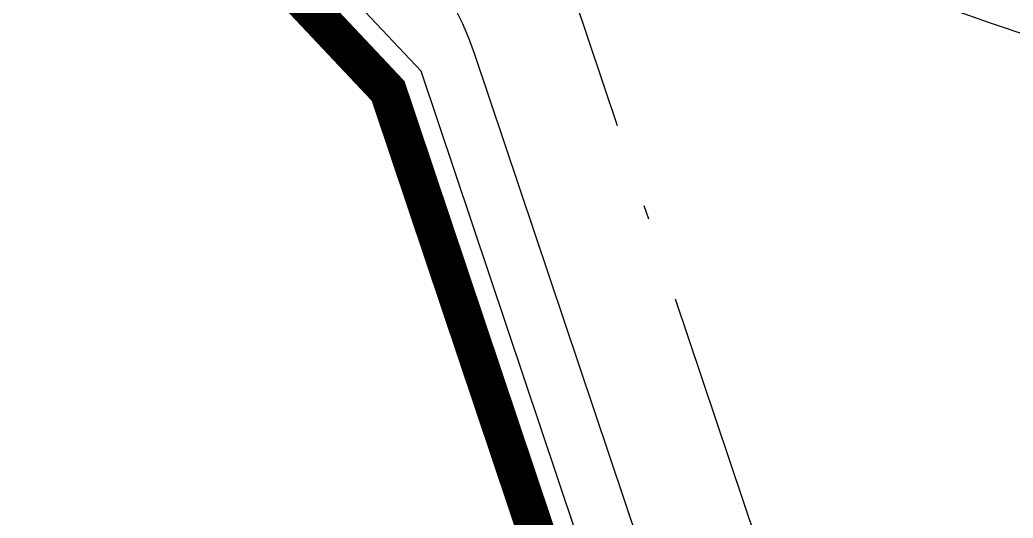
# Model space of a CAD drawing. Header units: metres. Extents: x 568006 to 1139366, y 2064802 to 4131555.
# Drawn here: x 569621.14 to 569647.64, y 2065900.28 to 2065913.57 of the extents above; entities that cross this region are included whole.
import ezdxf
from ezdxf.enums import TextEntityAlignment as Align
from ezdxf.xclip import XClip

# ---------------------------------------------------------------- set-up
doc = ezdxf.new("R2010")
doc.units = ezdxf.units.M
doc.header["$XCLIPFRAME"] = 0
doc.linetypes.add('ACAD_ISO10W100', pattern=[18.5, 12, -3, 0.5, -3])
doc.linetypes.add('CENTER', pattern=[2, 1.25, -0.25, 0.25, -0.25])
doc.layers.get('DEFPOINTS').update_dxf_attribs({"color": 152, "linetype": 'CONTINUOUS'})
for name, color, linetype, lineweight in [('A-KY HIEU', 34, 'CONTINUOUS', 20), ('boDnv', 54, 'CONTINUOUS', 25), ('E- RANH GIOI', 1, 'CENTER', 13), ('hung-demlonha', 7, 'CONTINUOUS', 15)]:
    doc.layers.add(name, color=color, linetype=linetype, lineweight=lineweight)
for name, color, linetype in [('datTruog', 134, 'CONTINUOUS'), ('ghi_chu', 7, 'CONTINUOUS'), ('LogDg', 7, 'CONTINUOUS'), ('TimDg', 222, 'CONTINUOUS'), ('ViaHeS', 32, 'CONTINUOUS')]:
    doc.layers.add(name, color=color, linetype=linetype)
doc.styles.add('QH1', font='arialbd.ttf', dxfattribs={"width": 0.8})
doc.styles.add('rms', font='romans.shx', dxfattribs={"width": 0.7, "bigfont": 'vns.shx'})
doc.linetypes.add('ADL', pattern='A,0.125,-0.15,["++",rms,S=0.5,R=0,X=0,Y=-0.2245],-1.35,1.125', length=2.75)

# ---------------------------------------------------------------- blocks, each defined once
blk = doc.blocks.new('A$C33BC4D2A')
at = {"layer": 'A-KY HIEU', "color": 0, "const_width": 1.022}
blk.add_lwpolyline([(14.345, -292.097), (14.345, -4.903), (414.985, -4.903), (414.985, -292.097)], close=True, dxfattribs=at)
at = {"layer": 'DEFPOINTS', "color": 125}
blk.add_lwpolyline([(0, -297), (420, -297), (420, 0), (0, 0)], close=True, dxfattribs=at)
blk = doc.blocks.new('tmbc_khub')
at = {"layer": 'boDnv', "color": 10, "linetype": 'ADL', "ltscale": 0.25, "const_width": 1}
blk.add_lwpolyline([(-291.229, 217.854), (-294.664, 221.5), (-298.006, 222.847, 0.170573), (-396.692, 227.326), (-399.479, 221.805), (-379.489, 162.24), (-283.388, 194.491)], format="xyb", close=True, dxfattribs=at)
at = {"layer": 'datTruog', "linetype": 'ByBlock'}
blk.add_lwpolyline([(-290.35, 218.38), (-294.087, 222.346), (-297.632, 223.775, 0.171311), (-397.392, 228.159), (-400.56, 221.883), (-380.119, 160.974), (-282.122, 193.861)], format="xyb", close=True, dxfattribs=at)
at = {"layer": 'LogDg'}
for points in [[(-525.939, 380.883), (-629.265, 370.235, 0.338571), (-636.34, 363.569), (-639.445, 344.602, 0.128574), (-633.684, 283.148), (-628.768, 269.649, 0.039408), (-620.799, 252.179), (-607.956, 229.043), (-561.787, 160.747, 0.39217), (-551.194, 158.279), (-505.08, 184.596, -0.007183), (-501.118, 186.783), (-429.258, 225.1), (-405.679, 233.34, -0.181821), (-294.828, 230.731), (-277.694, 223.823, 0.083755), (-253.811, 218.579, 0.513132), (-247.745, 226.211), (-303.035, 420.985, 0.412228), (-315.321, 427.893), (-397.718, 405.105, -0.020567), (-438.245, 395.672), (-483.464, 387.091, -0.021218), (-525.939, 380.883, 0.021218)], [(-293.522, 223.735, -0.219363), (-288.93, 218.861), (-283.722, 203.345, 0.414214), (-273.593, 198.306), (-250.712, 205.985, -0.428104), (-240.47, 200.585), (-238.147, 192.399, -0.400458), (-243.297, 182.63), (-368.061, 140.76, -0.414214), (-378.19, 145.799), (-403.233, 220.422, -0.420828), (-398.674, 229.333, -0.172814), (-297.071, 225.166), (-293.522, 223.735)]]:
    blk.add_lwpolyline(points, format="xyb", dxfattribs=at)
at = {"layer": 'TimDg', "linetype": 'ACAD_ISO10W100', "ltscale": 0.75}
blk.add_lwpolyline([(-558.827, 150.469), (-503.593, 181.991, -0.007183), (-499.707, 184.135), (-428.05, 222.344), (-404.689, 230.507, -0.181821), (-295.95, 227.948), (-278.816, 221.041, 0.134331), (-238.712, 216.36)], format="xyb", dxfattribs=at)
blk.add_lwpolyline([(-287.982, 225.466), (-280.242, 202.403), (-238.706, 216.342)], dxfattribs=at)
at = {"layer": 'ViaHeS'}
blk.add_lwpolyline([(-243.943, 190.846), (-247.226, 202.411), (-250.889, 204.343), (-282.122, 193.861), (-290.35, 218.38), (-294.087, 222.346), (-297.632, 223.775, 0.171311), (-397.392, 228.159), (-400.56, 221.883), (-375.346, 146.753), (-369.015, 143.604), (-247.318, 184.445)], format="xyb", close=True, dxfattribs=at)
at = {"layer": 'hung-demlonha', "color": 7, "ltscale": 5, "style": 'QH1', "width": 0.65}
for tag, p in [('BT04', (-109.598, 191.643)), ('BT06', (-305.798, 171.199)), ('BT05', (-282.572, 137.244))]:
    blk.add_attdef(tag, text='', height=3.96, rotation=0, dxfattribs=at).set_placement(p, align=Align.CENTER)

msp = doc.modelspace()

# ---------------------------------------------------------------- block references
at = {"layer": 'E- RANH GIOI', "extrusion": (-2.4685e-06, 4.62064e-06, 1), "xscale": 2.114336868039268, "yscale": 2.114336868039268, "zscale": 2.114336868039268}
msp.add_blockref('A$C33BC4D2A', (569313.502, 2066206.266, 8.139), dxfattribs=at)

# ---------------------------------------------------------------- next in the draw order: block references
at = {"layer": 'ghi_chu'}
ref = msp.add_blockref('tmbc_khub', (569922.191, 2065693.817), dxfattribs=at)
XClip(ref).set_block_clipping_path([(-391.9901366149, 0), (0, 477.830198009)])

doc.saveas('drawing.dxf')
